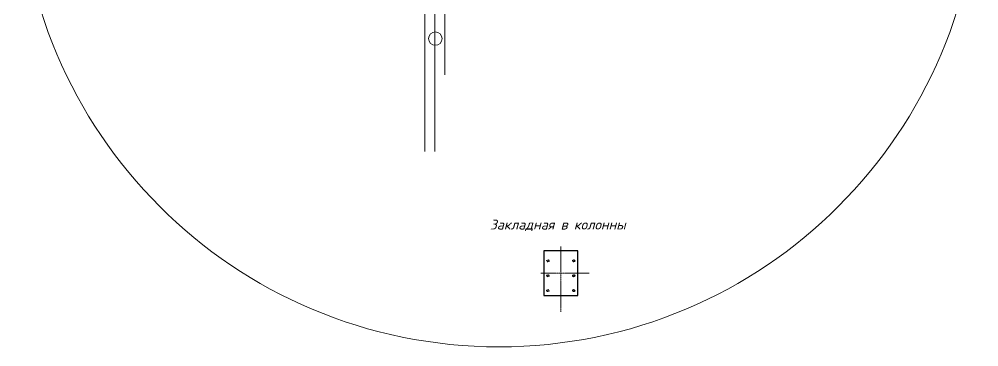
# Model space of a CAD drawing. Header units: millimetres. Extents: x -323079 to -301954, y 18974 to 29401.
# Drawn here: x -323079 to -313409, y 19731 to 23038 of the extents above; entities that cross this region are included whole.
import ezdxf

# ---------------------------------------------------------------- set-up
doc = ezdxf.new("R2010")
doc.units = ezdxf.units.MM
for name, pattern in [('CENTERX2', [4, 2.5, -0.5, 0.5, -0.5]), ('DASHED', [0.75, 0.5, -0.25]), ('HIDDEN2', [4.7625, 3.175, -1.5875])]:
    doc.linetypes.add(name, pattern=pattern)
doc.layers.get('Defpoints').update_dxf_attribs({"color": 1, "lineweight": 0})
for name, color, linetype, lineweight in [('!Нагрузки', 1, 'CENTERX2', 40), ('k_ Металл', 5, 'Continuous', 40), ('k_ Осевая', 8, 'CENTERX2', 9), ('Линия пунктир', 190, 'HIDDEN2', 9)]:
    doc.layers.add(name, color=color, linetype=linetype, lineweight=lineweight)
doc.styles.add('STEP PR', font='isocpeui.ttf')

msp = doc.modelspace()

# ---------------------------------------------------------------- linework, layer by layer
at = {"layer": 'Defpoints'}
for p, q in [((-318990.26376, 25019.82771), (-318990.26376, 21701.9542)), ((-318890.26376, 25019.82771), (-318890.26376, 21701.9542)), ((-318990.26376, 22475.26359), (-318990.26376, 24805.91254)), ((-318890.26376, 22475.26359), (-318890.26376, 24805.91254)), ((-318790.26376, 22475.26359), (-318790.26376, 24805.91254))]:
    msp.add_line(p, q, dxfattribs=at)
msp.add_circle((-318243.55698, 24565.59951), 4834.96443, dxfattribs=at)
at = {"layer": 'k_ Металл', "lineweight": 30}
msp.add_lwpolyline([(-317620.70234, 20698.14565), (-317790.70234, 20698.14565), (-317790.70234, 20248.14565), (-317450.70234, 20248.14565), (-317450.70234, 20698.14565), (-317620.70234, 20698.14565)], dxfattribs=at)
at = {"layer": 'k_ Осевая', "ltscale": 5}
msp.add_line((-318890.26376, 22909.13083), (-318890.26376, 23868.00643), dxfattribs=at)
for points in [[(-317620.70234, 20084.39825), (-317620.70234, 20744.71704)], [(-317823.44009, 20473.56186), (-317336.45773, 20473.56186)]]:
    msp.add_lwpolyline(points, dxfattribs=at)
at = {"layer": 'k_ Осевая', "linetype": 'Continuous', "ltscale": 10}
msp.add_circle((-318885.40477, 22841.64549), 67.5, dxfattribs=at)
at = {"layer": 'Линия пунктир', "linetype": 'DASHED', "lineweight": 30, "ltscale": 20}
for centre in [(-317750.59214, 20598.56186), (-317490.65501, 20598.56186), (-317750.59214, 20448.56186), (-317490.65501, 20448.56186), (-317750.59214, 20298.14565), (-317490.65501, 20298.14565)]:
    msp.add_circle(centre, 10, dxfattribs=at)

# ---------------------------------------------------------------- texts
at = {"layer": '!Нагрузки', "insert": (-317651.17877, 20956.92733), "char_height": 100, "width": 2034.5813657, "attachment_point": 5, "style": 'STEP PR'}
msp.add_mtext('Закладная в колонны', dxfattribs=at)

doc.saveas('drawing.dxf')
